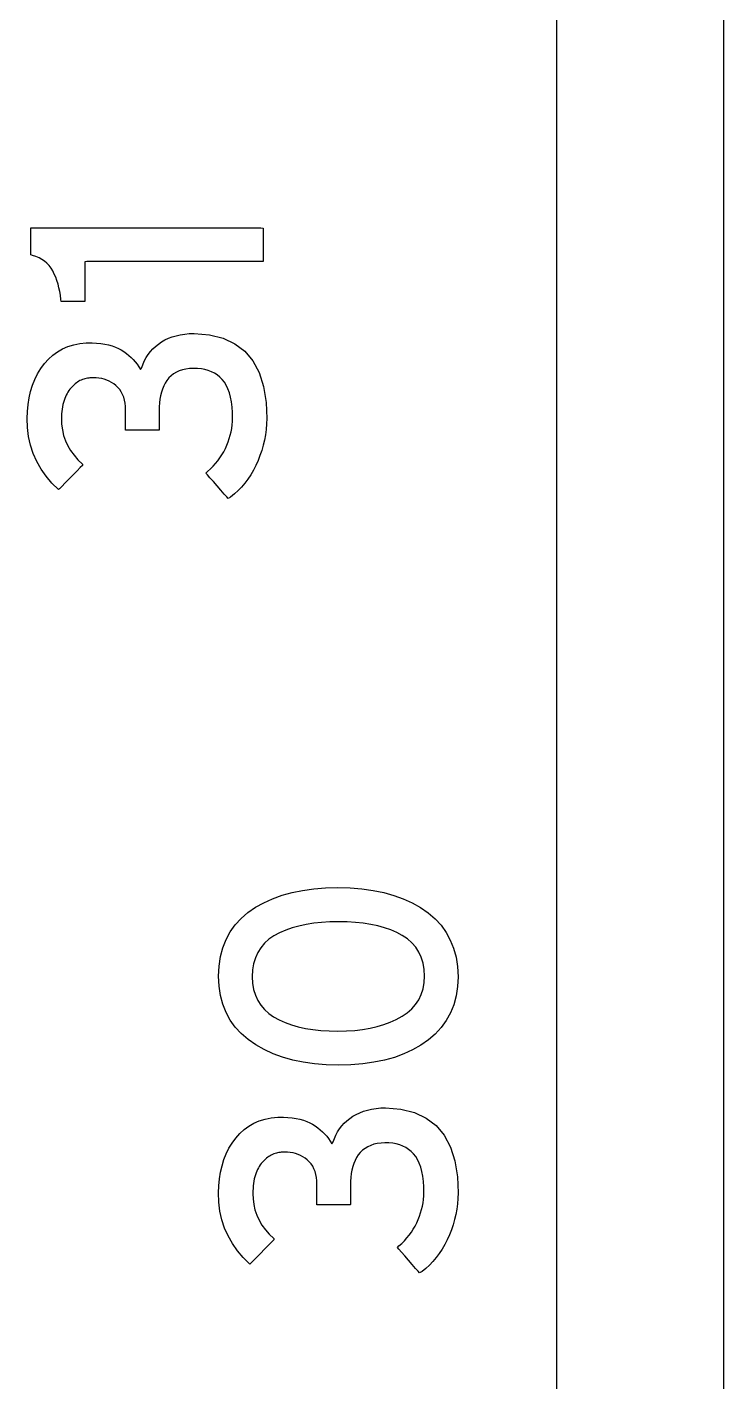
# Model space of a CAD drawing. Extents: x 1 to 47.7, y 0.2 to 35.
# Drawn here: x 36.007 to 36.298, y 12.398 to 12.965 of the extents above; entities that cross this region are included whole.
import ezdxf

# ---------------------------------------------------------------- set-up
doc = ezdxf.new("R2010")
doc.units = 0
doc.header["$MEASUREMENT"] = 0
doc.layers.add('8_0_____DWG', color=7, linetype='CONTINUOUS')

msp = doc.modelspace()

# ---------------------------------------------------------------- linework, layer by layer
at = {"layer": '8_0_____DWG'}
for points in [[(36.22843, 13.94184), (36.22843, 13.75805), (36.22843, 13.57284), (36.22843, 13.3863), (36.22843, 13.19851), (36.22843, 13.00958), (36.22843, 12.8196), (36.22843, 12.62867), (36.22843, 12.43688), (36.22843, 12.24433), (36.22843, 12.05111), (36.22843, 11.66305), (36.22843, 11.27346), (36.22843, 10.88312), (36.22843, 10.49277)], [(36.29846, 10.49277), (36.29846, 10.88312), (36.29846, 11.27346), (36.29846, 11.66305), (36.29846, 12.05111), (36.29846, 12.24433), (36.29846, 12.43688), (36.29846, 12.62867), (36.29846, 12.8196), (36.29846, 13.00958), (36.29846, 13.19851), (36.29846, 13.3863), (36.29846, 13.57284), (36.29846, 13.75805), (36.29846, 13.94184)]]:
    msp.add_lwpolyline(points, dxfattribs=at)
for points in [[(36.10571, 12.86655), (36.10286, 12.86655), (36.09528, 12.86655), (36.08441, 12.86655), (36.07173, 12.86655), (36.05869, 12.86655), (36.04673, 12.86655), (36.03733, 12.86655), (36.03193, 12.86655), (36.03118, 12.86638), (36.03118, 12.86517), (36.03118, 12.86307), (36.03118, 12.86039), (36.03118, 12.85747), (36.03118, 12.85462), (36.03118, 12.85219), (36.03118, 12.85049), (36.03118, 12.84985), (36.0308, 12.84985), (36.02978, 12.84985), (36.02831, 12.84985), (36.02661, 12.84985), (36.02485, 12.84985), (36.02324, 12.84985), (36.02197, 12.84985), (36.02125, 12.84985), (36.02107, 12.85072), (36.02088, 12.85241), (36.02062, 12.85404), (36.02029, 12.85561), (36.0199, 12.85713), (36.01945, 12.85858), (36.01893, 12.85998), (36.01834, 12.86132), (36.01769, 12.8626), (36.01698, 12.86378), (36.01618, 12.86486), (36.01527, 12.86583), (36.01427, 12.86669), (36.01317, 12.86744), (36.01197, 12.86809), (36.01067, 12.86863), (36.00927, 12.86906), (36.00853, 12.86935), (36.00853, 12.87018), (36.00853, 12.87162), (36.00853, 12.87344), (36.00853, 12.87544), (36.00853, 12.87738), (36.00853, 12.87904), (36.00853, 12.88021), (36.00853, 12.88064), (36.01225, 12.88064), (36.02214, 12.88064), (36.0363, 12.88064), (36.05284, 12.88064), (36.06985, 12.88064), (36.08544, 12.88064), (36.0977, 12.88064), (36.10474, 12.88064), (36.10571, 12.8805), (36.10571, 12.87948), (36.10571, 12.8777), (36.10571, 12.87544), (36.10571, 12.87298), (36.10571, 12.87058), (36.10571, 12.86852), (36.10571, 12.86709)], [(36.07685, 12.83647), (36.08329, 12.83591), (36.08897, 12.83448), (36.09388, 12.83218), (36.09803, 12.82901), (36.10141, 12.82496), (36.10402, 12.82005), (36.10587, 12.81426), (36.10695, 12.80759), (36.10727, 12.80086), (36.10716, 12.79857), (36.10695, 12.79632), (36.10664, 12.79408), (36.10623, 12.79187), (36.10572, 12.78969), (36.10511, 12.78753), (36.1044, 12.7854), (36.10359, 12.7833), (36.10267, 12.78121), (36.10164, 12.7792), (36.10052, 12.77729), (36.09933, 12.77549), (36.09805, 12.77378), (36.09669, 12.77218), (36.09525, 12.77068), (36.09372, 12.76928), (36.09211, 12.76798), (36.0911, 12.76735), (36.0905, 12.76803), (36.08942, 12.76927), (36.08802, 12.77088), (36.08645, 12.77267), (36.08489, 12.77447), (36.08348, 12.77608), (36.0824, 12.77731), (36.08181, 12.77799), (36.08245, 12.77866), (36.08364, 12.77974), (36.08475, 12.78086), (36.08579, 12.78201), (36.08676, 12.7832), (36.08766, 12.78442), (36.08849, 12.78569), (36.08925, 12.78699), (36.08993, 12.78832), (36.09055, 12.78971), (36.09109, 12.79111), (36.09156, 12.79251), (36.09196, 12.79392), (36.09229, 12.79533), (36.09255, 12.79674), (36.09273, 12.79816), (36.09285, 12.79958), (36.09289, 12.801), (36.09286, 12.80333), (36.09271, 12.80566), (36.09245, 12.80781), (36.09208, 12.8098), (36.09159, 12.81163), (36.091, 12.81328), (36.0903, 12.81477), (36.08948, 12.81609), (36.08856, 12.81725), (36.08757, 12.81823), (36.08651, 12.81909), (36.08535, 12.81983), (36.08411, 12.82046), (36.08278, 12.82097), (36.08137, 12.82137), (36.07987, 12.82164), (36.07828, 12.8218), (36.07661, 12.82184), (36.07497, 12.82174), (36.07343, 12.82152), (36.07199, 12.82119), (36.07065, 12.82075), (36.06942, 12.82019), (36.06828, 12.81951), (36.06724, 12.81873), (36.06631, 12.81782), (36.06548, 12.8168), (36.06477, 12.81567), (36.06415, 12.81447), (36.06361, 12.8132), (36.06316, 12.81185), (36.0628, 12.81042), (36.06253, 12.80893), (36.06235, 12.80736), (36.06226, 12.80571), (36.06224, 12.80468), (36.06224, 12.80413), (36.06224, 12.80312), (36.06224, 12.80181), (36.06224, 12.80034), (36.06224, 12.79888), (36.06224, 12.79756), (36.06224, 12.79655), (36.06224, 12.796), (36.06207, 12.79594), (36.06107, 12.79594), (36.05937, 12.79594), (36.05721, 12.79594), (36.05485, 12.79594), (36.05252, 12.79594), (36.05047, 12.79594), (36.04894, 12.79594), (36.04818, 12.79594), (36.04814, 12.7961), (36.04814, 12.79679), (36.04814, 12.79789), (36.04814, 12.79924), (36.04814, 12.80071), (36.04814, 12.80213), (36.04814, 12.80335), (36.04814, 12.80424), (36.04814, 12.80463), (36.0481, 12.8059), (36.04796, 12.8073), (36.04772, 12.80861), (36.04738, 12.80984), (36.04693, 12.81098), (36.04638, 12.81204), (36.04573, 12.81301), (36.04498, 12.8139), (36.04412, 12.8147), (36.04324, 12.81539), (36.04231, 12.81599), (36.04134, 12.81652), (36.04032, 12.81696), (36.03927, 12.81731), (36.03817, 12.81759), (36.03702, 12.81778), (36.03583, 12.8179), (36.03471, 12.81793), (36.03423, 12.81791), (36.03374, 12.81789), (36.03324, 12.81784), (36.03274, 12.81778), (36.03223, 12.8177), (36.03172, 12.81761), (36.03119, 12.81749), (36.03066, 12.81736), (36.03012, 12.8172), (36.02959, 12.81697), (36.02907, 12.81671), (36.02857, 12.81643), (36.02808, 12.81611), (36.02759, 12.81577), (36.02713, 12.81539), (36.02667, 12.81499), (36.02622, 12.81456), (36.02577, 12.8141), (36.02532, 12.81361), (36.02488, 12.81309), (36.02447, 12.81253), (36.02407, 12.81194), (36.0237, 12.81132), (36.02334, 12.81066), (36.02301, 12.80997), (36.0227, 12.80924), (36.02242, 12.80846), (36.02217, 12.80762), (36.02196, 12.80674), (36.02178, 12.80581), (36.02163, 12.80484), (36.02152, 12.80382), (36.02143, 12.80276), (36.02137, 12.80166), (36.02135, 12.80051), (36.02143, 12.79843), (36.02173, 12.79606), (36.02225, 12.79378), (36.023, 12.79158), (36.02398, 12.78946), (36.02518, 12.78742), (36.0266, 12.78547), (36.02825, 12.78359), (36.03012, 12.7818), (36.03014, 12.78127), (36.02924, 12.78036), (36.02789, 12.77899), (36.02626, 12.77733), (36.02452, 12.77556), (36.02287, 12.77388), (36.02146, 12.77245), (36.02049, 12.77146), (36.02013, 12.77109), (36.01735, 12.77381), (36.01491, 12.77668), (36.01279, 12.77969), (36.011, 12.78286), (36.00954, 12.78618), (36.0084, 12.78965), (36.0076, 12.79327), (36.00712, 12.79704), (36.00697, 12.80083), (36.00708, 12.80385), (36.00737, 12.80676), (36.00783, 12.80954), (36.00846, 12.81222), (36.00926, 12.81477), (36.01024, 12.81721), (36.01138, 12.81953), (36.0127, 12.82174), (36.0142, 12.82382), (36.01587, 12.8257), (36.01768, 12.82735), (36.01965, 12.82878), (36.02177, 12.82998), (36.02404, 12.83095), (36.02646, 12.83169), (36.02903, 12.83221), (36.03174, 12.8325), (36.03419, 12.83253), (36.03605, 12.83242), (36.03781, 12.83223), (36.03947, 12.83198), (36.04104, 12.83164), (36.04252, 12.83124), (36.0439, 12.83076), (36.04519, 12.83021), (36.04638, 12.82958), (36.04749, 12.82887), (36.04855, 12.8281), (36.04956, 12.82729), (36.05051, 12.82643), (36.0514, 12.82552), (36.05224, 12.82457), (36.05302, 12.82357), (36.05375, 12.82253), (36.05442, 12.82144), (36.05493, 12.82222), (36.05546, 12.82369), (36.05609, 12.82508), (36.05682, 12.82641), (36.05765, 12.82767), (36.05858, 12.82886), (36.0596, 12.82998), (36.06073, 12.83103), (36.06195, 12.83201), (36.06324, 12.83291), (36.06462, 12.83372), (36.06609, 12.83442), (36.06766, 12.83502), (36.06931, 12.83552), (36.07106, 12.83591), (36.0729, 12.8362), (36.07483, 12.83639)], [(36.137, 12.60455), (36.14215, 12.60442), (36.14706, 12.60403), (36.15173, 12.60338), (36.15616, 12.60246), (36.16035, 12.60129), (36.1643, 12.59986), (36.16802, 12.59817), (36.1715, 12.59622), (36.17473, 12.594), (36.17761, 12.59153), (36.18012, 12.58881), (36.18225, 12.58584), (36.18401, 12.58262), (36.1854, 12.57916), (36.18642, 12.57545), (36.18706, 12.57149), (36.18732, 12.56729), (36.18706, 12.56313), (36.18642, 12.55921), (36.18542, 12.55553), (36.18404, 12.5521), (36.1823, 12.54892), (36.18019, 12.54598), (36.1777, 12.54328), (36.17485, 12.54082), (36.17167, 12.53861), (36.16824, 12.53666), (36.16457, 12.53497), (36.16065, 12.53354), (36.15647, 12.53237), (36.15205, 12.53146), (36.14737, 12.53081), (36.14245, 12.53042), (36.13727, 12.53029), (36.13211, 12.53042), (36.12719, 12.53082), (36.12251, 12.53148), (36.11807, 12.5324), (36.11387, 12.53359), (36.10991, 12.53504), (36.10619, 12.53676), (36.10271, 12.53873), (36.09947, 12.54097), (36.09658, 12.54345), (36.09408, 12.54618), (36.09195, 12.54914), (36.0902, 12.55234), (36.08884, 12.55578), (36.08785, 12.55946), (36.08725, 12.56339), (36.08702, 12.56755), (36.08727, 12.57175), (36.08789, 12.5757), (36.08888, 12.5794), (36.09023, 12.58285), (36.09196, 12.58605), (36.09406, 12.589), (36.09653, 12.5917), (36.09937, 12.59414), (36.10255, 12.59633), (36.10599, 12.59825), (36.10968, 12.59992), (36.11361, 12.60134), (36.1178, 12.60249), (36.12222, 12.60339), (36.1269, 12.60403), (36.13183, 12.60442)], [(36.13727, 12.5903), (36.13366, 12.59023), (36.13019, 12.59001), (36.12688, 12.58965), (36.12372, 12.58914), (36.12071, 12.58849), (36.11785, 12.58768), (36.11515, 12.58674), (36.1126, 12.58564), (36.11023, 12.58438), (36.10812, 12.58292), (36.10629, 12.58127), (36.10474, 12.57942), (36.10346, 12.57738), (36.10246, 12.57515), (36.10174, 12.57272), (36.1013, 12.5701), (36.10113, 12.56729), (36.10129, 12.56452), (36.10173, 12.56194), (36.10245, 12.55955), (36.10343, 12.55735), (36.10469, 12.55533), (36.10622, 12.55351), (36.10803, 12.55188), (36.11011, 12.55044), (36.11244, 12.54917), (36.11493, 12.54805), (36.1176, 12.54709), (36.12042, 12.54628), (36.12341, 12.54562), (36.12657, 12.54512), (36.12988, 12.54477), (36.13336, 12.54457), (36.137, 12.54453), (36.1406, 12.5446), (36.14405, 12.54483), (36.14733, 12.54521), (36.15046, 12.54575), (36.15344, 12.54643), (36.15626, 12.54728), (36.15892, 12.54827), (36.16143, 12.54942), (36.16382, 12.55071), (36.16599, 12.55216), (36.16788, 12.5538), (36.16949, 12.55563), (36.17081, 12.55764), (36.17184, 12.55984), (36.17259, 12.56222), (36.17305, 12.56479), (36.17322, 12.56755), (36.17305, 12.57036), (36.17259, 12.57297), (36.17186, 12.57539), (36.17084, 12.57761), (36.16954, 12.57964), (36.16796, 12.58147), (36.16609, 12.5831), (36.16394, 12.58453), (36.16158, 12.58576), (36.1591, 12.58683), (36.15647, 12.58775), (36.15367, 12.58853), (36.15071, 12.58917), (36.14759, 12.58967), (36.14431, 12.59002), (36.14087, 12.59023)], [(36.1569, 12.51242), (36.16334, 12.51187), (36.16902, 12.51044), (36.17393, 12.50814), (36.17808, 12.50497), (36.18146, 12.50092), (36.18407, 12.496), (36.18592, 12.49021), (36.187, 12.48354), (36.18732, 12.4768), (36.18721, 12.47452), (36.187, 12.47227), (36.18669, 12.47004), (36.18628, 12.46783), (36.18577, 12.46565), (36.18516, 12.46349), (36.18445, 12.46136), (36.18364, 12.45925), (36.18272, 12.45717), (36.18169, 12.45516), (36.18058, 12.45324), (36.17938, 12.45143), (36.1781, 12.44973), (36.17674, 12.44813), (36.1753, 12.44662), (36.17377, 12.44523), (36.17217, 12.44393), (36.17115, 12.44331), (36.17055, 12.44399), (36.16948, 12.44522), (36.16807, 12.44683), (36.1665, 12.44863), (36.16494, 12.45042), (36.16353, 12.45203), (36.16245, 12.45327), (36.16186, 12.45395), (36.16251, 12.45462), (36.16369, 12.4557), (36.1648, 12.45681), (36.16584, 12.45797), (36.16681, 12.45915), (36.16771, 12.46038), (36.16854, 12.46164), (36.1693, 12.46294), (36.16998, 12.46428), (36.1706, 12.46567), (36.17114, 12.46707), (36.17161, 12.46847), (36.17201, 12.46988), (36.17234, 12.47129), (36.1726, 12.4727), (36.17278, 12.47411), (36.1729, 12.47553), (36.17295, 12.47696), (36.17291, 12.47928), (36.17276, 12.48161), (36.1725, 12.48377), (36.17213, 12.48576), (36.17164, 12.48758), (36.17105, 12.48923), (36.17035, 12.49072), (36.16953, 12.49204), (36.16861, 12.49319), (36.16763, 12.49417), (36.16656, 12.49504), (36.1654, 12.49578), (36.16416, 12.49641), (36.16283, 12.49693), (36.16142, 12.49732), (36.15992, 12.4976), (36.15833, 12.49776), (36.15666, 12.4978), (36.15502, 12.49769), (36.15348, 12.49747), (36.15204, 12.49714), (36.1507, 12.4967), (36.14947, 12.49614), (36.14833, 12.49546), (36.14729, 12.49467), (36.14636, 12.49377), (36.14553, 12.49275), (36.14482, 12.49162), (36.1442, 12.49042), (36.14366, 12.48915), (36.14321, 12.4878), (36.14286, 12.48638), (36.14258, 12.48489), (36.1424, 12.48332), (36.14231, 12.48167), (36.14229, 12.48064), (36.14229, 12.48009), (36.14229, 12.47907), (36.14229, 12.47776), (36.14229, 12.47629), (36.14229, 12.47482), (36.14229, 12.47351), (36.14229, 12.4725), (36.14229, 12.47194), (36.14212, 12.47188), (36.14112, 12.47188), (36.13942, 12.47188), (36.13726, 12.47188), (36.1349, 12.47188), (36.13257, 12.47188), (36.13052, 12.47188), (36.12899, 12.47188), (36.12823, 12.47188), (36.12819, 12.47204), (36.12819, 12.47273), (36.12819, 12.47383), (36.12819, 12.47519), (36.12819, 12.47665), (36.12819, 12.47807), (36.12819, 12.4793), (36.12819, 12.48018), (36.12819, 12.48057), (36.12815, 12.48185), (36.12801, 12.48325), (36.12777, 12.48456), (36.12743, 12.48579), (36.12698, 12.48694), (36.12644, 12.48799), (36.12578, 12.48897), (36.12503, 12.48985), (36.12417, 12.49065), (36.12329, 12.49134), (36.12236, 12.49194), (36.12139, 12.49246), (36.12038, 12.4929), (36.11932, 12.49326), (36.11822, 12.49353), (36.11707, 12.49373), (36.11588, 12.49384), (36.11476, 12.49387), (36.11428, 12.49386), (36.11379, 12.49383), (36.11329, 12.49379), (36.11279, 12.49373), (36.11228, 12.49365), (36.11177, 12.49356), (36.11124, 12.49345), (36.11071, 12.49332), (36.11017, 12.49316), (36.10964, 12.49293), (36.10913, 12.49267), (36.10862, 12.49238), (36.10813, 12.49207), (36.10765, 12.49172), (36.10718, 12.49135), (36.10672, 12.49095), (36.10627, 12.49052), (36.10582, 12.49006), (36.10537, 12.48957), (36.10493, 12.48905), (36.10452, 12.48849), (36.10412, 12.48789), (36.10375, 12.48727), (36.1034, 12.48661), (36.10306, 12.48591), (36.10275, 12.48519), (36.10247, 12.48441), (36.10223, 12.48357), (36.10201, 12.48269), (36.10183, 12.48177), (36.10169, 12.4808), (36.10157, 12.47978), (36.10148, 12.47872), (36.10143, 12.47761), (36.1014, 12.47645), (36.10148, 12.47438), (36.10178, 12.47201), (36.1023, 12.46973), (36.10305, 12.46753), (36.10403, 12.46541), (36.10523, 12.46337), (36.10665, 12.46142), (36.1083, 12.45954), (36.11017, 12.45775), (36.11019, 12.45723), (36.10929, 12.45632), (36.10794, 12.45494), (36.10631, 12.45328), (36.10458, 12.45152), (36.10292, 12.44984), (36.10151, 12.44841), (36.10054, 12.44742), (36.10018, 12.44705), (36.0974, 12.44976), (36.09496, 12.45263), (36.09284, 12.45564), (36.09105, 12.45881), (36.08959, 12.46212), (36.08845, 12.46559), (36.08765, 12.46921), (36.08717, 12.47298), (36.08702, 12.47677), (36.08714, 12.4798), (36.08742, 12.48271), (36.08788, 12.4855), (36.08851, 12.48817), (36.08931, 12.49072), (36.09029, 12.49316), (36.09143, 12.49548), (36.09276, 12.49768), (36.09425, 12.49977), (36.09592, 12.50165), (36.09774, 12.50331), (36.0997, 12.50473), (36.10182, 12.50593), (36.10409, 12.5069), (36.10651, 12.50765), (36.10908, 12.50817), (36.1118, 12.50845), (36.11424, 12.50849), (36.1161, 12.50838), (36.11786, 12.50819), (36.11952, 12.50793), (36.1211, 12.5076), (36.12257, 12.5072), (36.12395, 12.50672), (36.12524, 12.50616), (36.12643, 12.50554), (36.12754, 12.50483), (36.1286, 12.50405), (36.12961, 12.50324), (36.13056, 12.50238), (36.13145, 12.50147), (36.13229, 12.50052), (36.13307, 12.49952), (36.1338, 12.49848), (36.13448, 12.49739), (36.13498, 12.49816), (36.13551, 12.49964), (36.13614, 12.50104), (36.13687, 12.50237), (36.1377, 12.50363), (36.13863, 12.50482), (36.13965, 12.50594), (36.14078, 12.50699), (36.142, 12.50796), (36.14329, 12.50887), (36.14467, 12.50968), (36.14614, 12.51038), (36.14771, 12.51098), (36.14936, 12.51147), (36.15111, 12.51186), (36.15295, 12.51215), (36.15488, 12.51234)]]:
    msp.add_lwpolyline(points, close=True, dxfattribs=at)

doc.saveas('drawing.dxf')
